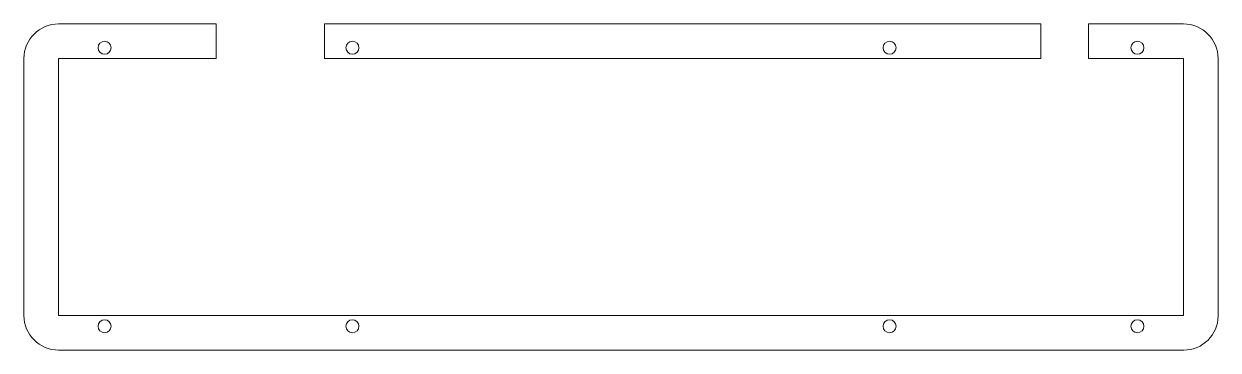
# Model space of a CAD drawing. Header units: millimetres. Extents: x 0 to 275, y 1 to 76.
import ezdxf

# ---------------------------------------------------------------- set-up
doc = ezdxf.new("R2010")
doc.units = ezdxf.units.MM
doc.layers.add('A-DETL', color=90, linetype='Continuous', lineweight=18)

msp = doc.modelspace()

# ---------------------------------------------------------------- linework, layer by layer
at = {"layer": 'A-DETL'}
for p, q in [((44.35, 76.3), (8, 76.3)), ((44.35, 68.31), (44.35, 76.3)), ((234.46, 76.3), (69.35, 76.3)), ((69.35, 76.3), (69.35, 68.3)), ((234.46, 68.3), (234.46, 76.3)), ((267.36, 76.3), (245.51, 76.3)), ((245.51, 76.3), (245.51, 68.3)), ((0, 68.3), (0, 9)), ((8, 68.31), (44.35, 68.31)), ((8, 9), (8, 68.31)), ((69.35, 68.3), (234.46, 68.3)), ((245.51, 68.3), (267.36, 68.3)), ((267.36, 68.3), (267.36, 9)), ((275.36, 8.91), (275.36, 68.3)), ((267.36, 9), (8, 9)), ((8, 1), (267.45, 1))]:
    msp.add_line(p, q, dxfattribs=at)
for centre, radius, start, end in [((8, 68.3), 8, 90, 180), ((267.36, 68.3), 8, 0, 90), ((18.6, 70.8), 1.5, 0, 180), ((75.75, 70.8), 1.5, 0, 180), ((199.61, 70.8), 1.5, 0, 180), ((256.76, 70.8), 1.5, 0, 180), ((18.6, 70.8), 1.5, 180, 0), ((75.75, 70.8), 1.5, 180, 0), ((199.61, 70.8), 1.5, 180, 0), ((256.76, 70.8), 1.5, 180, 0), ((8, 9), 8, 180, 270), ((267.45, 8.91), 7.91, 270, 0), ((18.6, 6.5), 1.5, 0, 180), ((18.6, 6.5), 1.5, 180, 0), ((75.75, 6.5), 1.5, 0, 180), ((75.75, 6.5), 1.5, 180, 0), ((199.61, 6.5), 1.5, 0, 180), ((199.61, 6.5), 1.5, 180, 0), ((256.76, 6.5), 1.5, 0, 180), ((256.76, 6.5), 1.5, 180, 0)]:
    msp.add_arc(centre, radius, start, end, dxfattribs=at)

doc.saveas('drawing.dxf')
